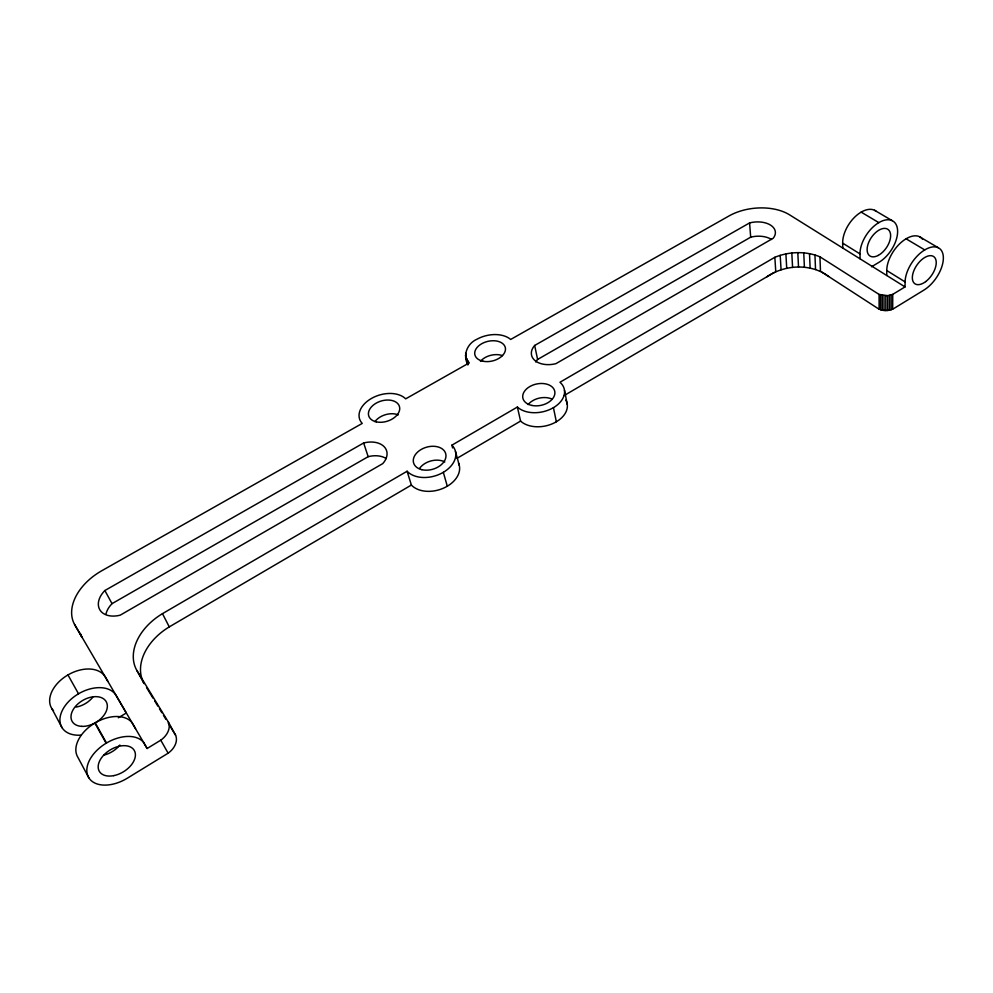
<?xml version="1.0" encoding="UTF-8"?>
<svg xmlns="http://www.w3.org/2000/svg" width="993" height="993" viewBox="0 0 993 993"><rect width="100%" height="100%" fill="white"/><g stroke="black" fill="none" stroke-linecap="round" stroke-linejoin="round"><path stroke-width="1.49" d="M886.761 275.495L886.761 270.518A26.141 14.436 -55.5 0 1 901.061 242.491A26.141 14.436 -55.5 0 1 922.435 239.102M887.643 310.461L887.655 295.666L892.732 294.375L905.045 286.915L905.107 281.913A26.439 14.349 -55.3 0 1 924.483 250.075A26.439 14.349 -55.3 0 1 943.362 258.292A26.439 14.349 -55.3 0 1 923.887 290.105L895.326 307.607C889.989 311.467 881.933 311.665 876.645 307.631L821.732 272.02M889.418 310.201L889.443 295.393M891.106 309.766L891.143 294.958M892.682 309.183L892.732 294.375M465.494 355.271L467.926 364.952C462.552 355.258 467.033 343.541 477.062 339.172A25.036 16.124 -13.4 0 1 510.663 339.457L729.632 215.605A43.704 26.19 -5.9 0 1 789.112 214.55L905.045 286.915M766.67 276.91C784.482 264.61 811.02 263.021 828.634 276.501M168.376 722.11L175.587 735.192A17.303 12.586 -32 0 1 168.127 753.19L127.402 778.152A32.57 20.443 -31.3 0 1 88.774 777.693A32.57 20.443 -31.3 0 1 106.139 743.223L106.487 743.012A32.732 20.543 -31.3 0 1 143.675 742.503L147.125 748.499L160.779 740.182A17.477 12.611 -31.6 0 0 168.376 722.11L136.885 670.511A53.138 37.399 -28 0 1 162.48 613.649L407.105 471.241A26.737 18.346 -16.3 0 0 443.213 472.383A26.737 18.346 -16.3 0 0 451.889 445.174L517.378 407.043A26.066 17.452 -12.1 0 0 553.324 407.726A26.066 17.452 -12.1 0 0 559.965 382.255L774.85 257.274C789.087 251.514 805.671 250.869 819.945 256.815L879.078 294.424L887.655 295.666M118.341 717.778L126.285 713.011L116.193 695.596A31.478 20.518 -30.3 0 0 67.487 702.796A31.478 20.518 -30.3 0 0 81.314 735.105M871.519 266.782L878.991 262.313A25.694 14.56 -55.8 0 0 897.622 231.208A25.694 14.56 -55.8 0 0 878.569 222.78A25.694 14.56 -55.8 0 0 860.012 253.91L860.087 258.85M88.811 777.755L77.851 757.249A32.124 20.481 -30.9 0 1 94.856 723.041L95.204 722.83A32.285 20.58 -30.9 0 1 132.081 722.705L135.544 728.701M142.123 679.249A52.629 37.386 -28.2 0 1 169.269 626.893L411.375 485.056A26.501 18.358 -16.3 0 0 444.181 487.848A26.501 18.358 -16.3 0 0 458.505 463.11M457.041 458.307L520.58 421.082A25.843 17.477 -12 0 0 553.362 423.341A25.843 17.477 -12 0 0 565.836 400.092M564.098 395.574L774.403 272.38M106.052 613.686A23.211 15.677 -28.1 0 1 112.023 603.657L368.167 456.681A21.337 14.547 -18.4 0 1 386.277 458.592M535.786 361.998A20.419 13.405 -11.5 0 1 537.598 359.454L750.683 237.178A19.761 11.978 -5.8 0 1 771.549 239.487M104.873 590.525L363.649 442.977A21.523 14.523 -18.3 0 1 384.328 446.875A21.523 14.523 -18.3 0 1 382.727 463.632L120.227 615.163A23.422 15.677 -27.9 0 1 99.958 610.025A23.422 15.677 -27.9 0 1 104.873 590.525L112.023 603.657M534.668 345.465L749.591 222.916A19.922 11.941 -6 0 1 770.692 225.2A19.922 11.941 -6 0 1 773.237 238.208L555.919 363.661A20.592 13.368 -11.5 0 1 534.892 360.484A20.592 13.368 -11.5 0 1 534.668 345.465L537.598 359.454M874.523 210.255L892.21 220.657M919.493 236.706L938.211 247.704M861.167 212.13L878.83 222.618M906.075 238.804L924.756 249.913M876.136 211.286A25.408 14.634 -56 0 0 855.085 216.759A25.408 14.634 -56 0 0 842.672 243.136L860.012 253.91M886.761 270.518L905.107 281.913M466.573 359.342L469.267 362.867L405.678 398.851A25.694 16.893 -17.1 0 0 371.593 398.367A25.694 16.893 -17.1 0 0 362.234 423.415L101.1 571.124A51.4 34.407 -27.9 0 0 74.574 624.473L82.134 637.518A50.928 34.432 -28.2 0 1 80.371 633.447M146.554 687.59L153.009 698.166M154.623 700.81L157.85 706.11M159.451 708.754L161.871 712.713M163.485 715.357L165.905 719.329M168.326 723.289L175.587 735.192M74.574 624.473L147.125 748.499M107.914 681.471L105.357 677.065A31.056 20.53 -29.9 0 0 66.072 676.096A31.056 20.53 -29.9 0 0 53.498 710.715M160.779 740.182L168.127 753.19M95.204 722.83L106.487 743.012M67.971 674.942L78.509 693.784M94.856 723.041L106.139 743.223M136.885 670.511L144.134 683.631A52.629 37.386 -28.2 0 1 142.545 680.379M51.835 708.58L62.075 727.732M162.48 613.649L169.269 626.893M363.649 442.977L368.167 456.681M407.105 471.241L411.375 485.056M443.325 472.32L447.297 486.21M455.477 451.455L459.287 465.382M451.889 445.174L452.647 447.955M467.728 361.191L468.423 363.959M465.58 353.123L466.276 355.891M466.971 358.659L468.361 364.183M517.378 407.043L520.58 421.082M553.436 407.664L556.341 421.777M564.496 390.311L567.276 404.436M749.591 222.916L750.683 237.178M774.85 257.274L775.769 271.697M780.2 255.325L781.069 269.761M785.897 253.885L786.717 268.333M791.806 252.979L792.575 267.44M797.801 252.632L798.521 267.105M803.747 252.855L804.417 267.34M809.506 253.637L810.139 268.147M814.943 254.965L815.538 269.488M819.945 256.815L820.491 271.362M842.672 243.136L842.784 248.051M879.078 294.424L879.14 309.195M882.268 295.418L882.305 310.201M880.605 294.995L880.654 309.779M885.83 295.753L885.843 310.548M884.018 295.678L884.043 310.461M374.932 421.615A15.925 10.575 -17.2 0 1 398.255 414.875M119.868 745.035A20.071 12.797 -30.9 0 1 104.004 755.09M480.463 361.303A15.516 10.104 -13.4 0 1 502.508 355.631M528.127 404.598A16.149 10.923 -12 0 1 552.133 399.149M419.493 468.473A16.558 11.469 -16.3 0 1 444.802 461.944M92.746 697.272A19.413 12.835 -29.9 0 1 76.163 707.078M81.798 726.367A19.674 12.822 -30.3 0 0 107.244 704.745A19.674 12.822 -30.3 0 0 78.472 703.429A19.674 12.822 -30.3 0 0 81.798 726.367M878.197 255.437A16.062 9.098 -55.8 0 0 889.38 230.848A16.062 9.098 -55.8 0 0 869.049 241.584A16.062 9.098 -55.8 0 0 878.197 255.437M376.322 421.864A16.062 10.551 -17.1 0 0 399.732 408.458A16.062 10.551 -17.1 0 0 376.161 403.146A16.062 10.551 -17.1 0 0 376.322 421.864M113.698 775.645A20.356 12.772 -31.3 0 0 134.254 750.398A20.356 12.772 -31.3 0 0 102.453 756.579A20.356 12.772 -31.3 0 0 113.698 775.645M483.169 361.266A15.652 10.079 -13.4 0 0 505.462 348.506A15.652 10.079 -13.4 0 0 481.63 343.777A15.652 10.079 -13.4 0 0 483.169 361.266M925.675 281.602A16.521 8.962 -55.3 0 0 933.879 256.715A16.521 8.962 -55.3 0 0 913.312 272.194A16.521 8.962 -55.3 0 0 925.675 281.602M421.864 469.689A16.707 11.457 -16.3 0 0 445.981 455.464A16.707 11.457 -16.3 0 0 421.044 449.544A16.707 11.457 -16.3 0 0 421.864 469.689M531.913 405.442A16.298 10.898 -12.1 0 0 554.851 391.912A16.298 10.898 -12.1 0 0 529.654 386.649A16.298 10.898 -12.1 0 0 531.913 405.442"/></g></svg>
